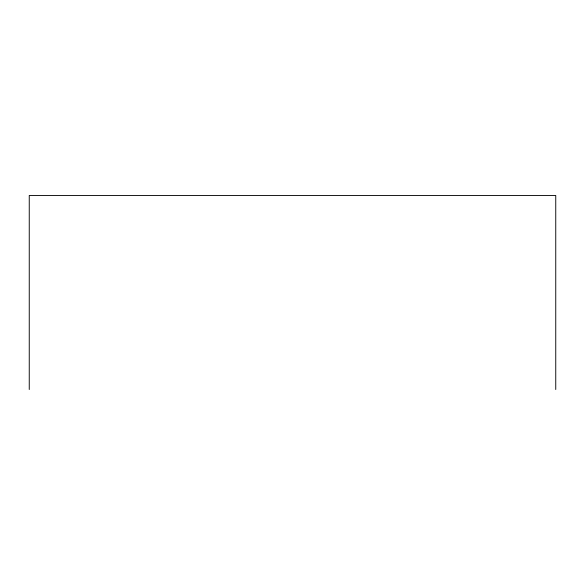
<?xml version="1.0" encoding="UTF-8"?>
<svg xmlns="http://www.w3.org/2000/svg" width="585" height="585" viewBox="0 0 585 585"><rect width="100%" height="100%" fill="white"/><g stroke="black" fill="none" stroke-linecap="round" stroke-linejoin="round"><path stroke-width="0.88" d="M555.75 389.522L555.75 195.478L29.25 195.478L29.25 389.522"/></g></svg>
